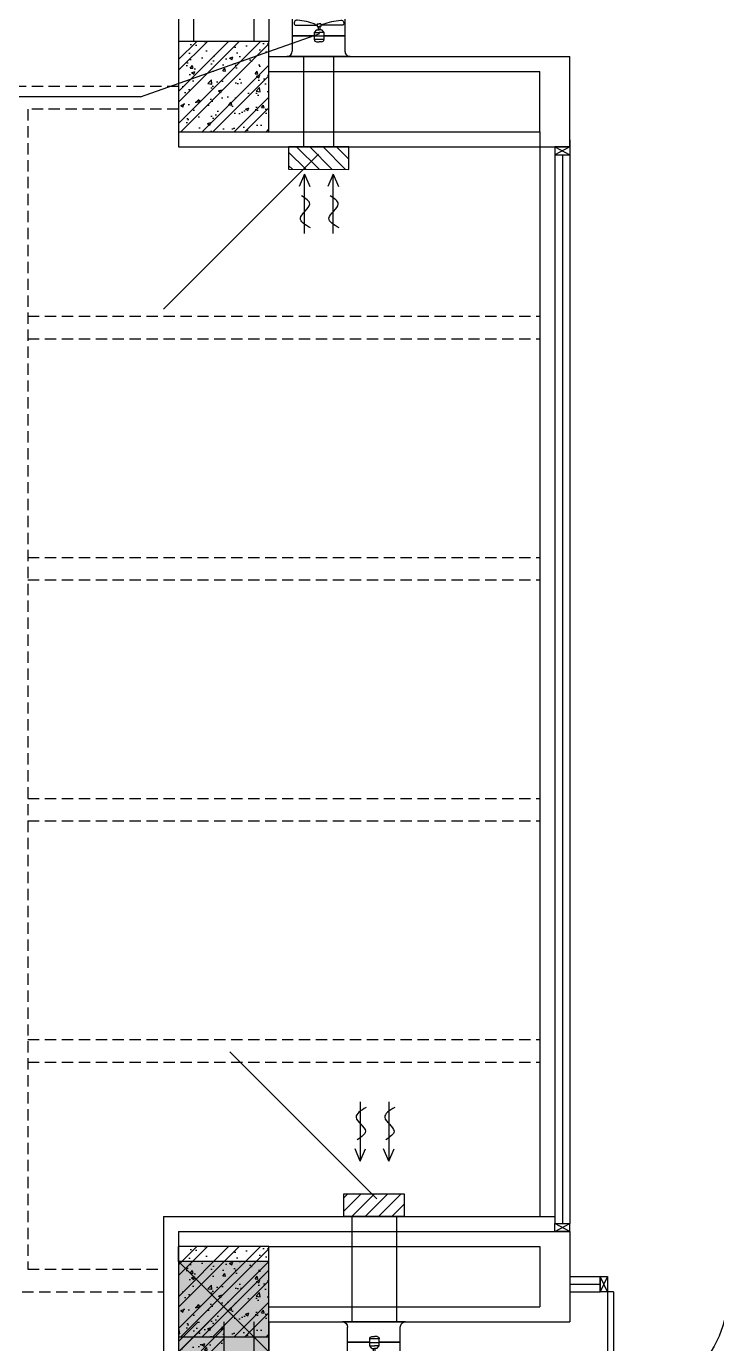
# Model space of a CAD drawing. Header units: metres. Extents: x 352651 to 1421851, y -87441 to -24441.
# Drawn here: x 1262372 to 1266957, y -57281 to -48536 of the extents above; entities that cross this region are included whole.
import ezdxf

# ---------------------------------------------------------------- set-up
doc = ezdxf.new("R2010")
doc.units = ezdxf.units.M
doc.header["$LTSCALE"] = 300
doc.header["$MEASUREMENT"] = 0
doc.linetypes.add('DASHED2', pattern=[0.375, 0.25, -0.125])
for name, color, linetype in [('100', 2, 'CONTINUOUS'), ('CUA', 8, 'CONTINUOUS'), ('CUAGIO', 2, 'CONTINUOUS'), ('HATCH', 145, 'CONTINUOUS'), ('KHUAT', 8, 'DASHED2'), ('KT', 1, 'CONTINUOUS'), ('NOITHAT', 145, 'CONTINUOUS'), ('THAY', 9, 'CONTINUOUS'), ('TUONG', 7, 'CONTINUOUS'), ('vach', 6, 'CONTINUOUS')]:
    doc.layers.add(name, color=color, linetype=linetype)

# ---------------------------------------------------------------- blocks, each defined once
blk = doc.blocks.new('COT600')
at = {"layer": 'vach'}
blk.add_hatch(color=256, dxfattribs=at).paths.add_polyline_path([(-300, -300), (300, -300), (300, 300), (-300, 300)])
for p, q in [((-300, -300), (300, 300)), ((-300, 300), (300, -300))]:
    blk.add_line(p, q, dxfattribs=at)
blk.add_lwpolyline([(-300, -300), (300, -300), (300, 300), (-300, 300)], close=True, dxfattribs=at)
blk = doc.blocks.new('c900')
at = {"layer": 'CUA', "ltscale": 0.2}
for p, q in [((22.3, 811.5), (22.3, 756.6)), ((50, 100), (50, 860)), ((90, 860), (50, 860)), ((90, 100), (90, 860)), ((117.7, 811.5), (117.7, 756.6)), ((46.9, 785.3), (-2.3, 785.3)), ((16.3, 769.1), (16.3, 719.8)), ((16.3, 719.8), (28.2, 719.8)), ((28.2, 769.1), (28.2, 719.8)), ((93.1, 785.3), (142.3, 785.3)), ((111.8, 769.1), (111.8, 719.8)), ((123.7, 719.8), (111.8, 719.8)), ((123.7, 769.1), (123.7, 719.8)), ((50, 100), (0, 0)), ((50, 0), (0, 100)), ((50, 0), (50, 100)), ((90, 100), (50, 100)), ((850, 0), (850, 100)), ((850, 0), (900, 100)), ((850, 100), (900, 0)), ((50, 0), (50, 0)), ((850, 0), (850, 0))]:
    blk.add_line(p, q, dxfattribs=at)
for points in [[(50, 100), (0, 100), (0, 0), (50, 0)], [(850, 100), (900, 100), (900, 0), (850, 0)]]:
    blk.add_lwpolyline(points, close=True, dxfattribs=at)
for centre in [(22.3, 785.3), (117.7, 785.3)]:
    blk.add_circle(centre, 17.3, dxfattribs=at)
blk.add_arc((90, 100), 760, 0, 90, dxfattribs=at)
blk = doc.blocks.new('Quat thong gio 2')
at = {"layer": 'CUAGIO', "color": 2}
for p, q in [((604438.8, -54339.3), (604438.8, -54304.3)), ((604710.8, -54304.3), (604710.8, -54724.3)), ((604710.8, -54304.3), (604710.8, -54304.3)), ((604438.8, -54689.3), (604438.8, -54339.3)), ((604438.8, -54339.3), (604675.8, -54339.3)), ((604503.8, -54351.8), (604503.8, -54498.8)), ((604573.5, -54339.3), (604573.5, -54478.5)), ((604576, -54339.3), (604576, -54478.5)), ((604534.7, -54494.4), (604551.2, -54479.1)), ((604551.2, -54479.1), (604551.2, -54511)), ((604551.2, -54479.1), (604597.9, -54479.1)), ((604574.8, -54542.8), (604574.8, -54479.1)), ((604597.9, -54479.1), (604597.9, -54542.8)), ((604493.1, -54498.8), (604493.1, -54511)), ((604493.1, -54498.8), (604511.6, -54498.8)), ((604493.1, -54523.2), (604493.1, -54511)), ((604493.1, -54523.2), (604511.6, -54523.2)), ((604503.8, -54485.7), (604497.1, -54485.7)), ((604503.8, -54536.3), (604497.1, -54536.3)), ((604500.1, -54485.7), (604500.1, -54498.8)), ((604500.1, -54536.3), (604500.1, -54523.2)), ((604503.8, -54670.2), (604503.8, -54523.2)), ((604511.6, -54498.8), (604511.6, -54511)), ((604511.6, -54505.6), (604534.7, -54505.6)), ((604511.6, -54523.2), (604511.6, -54511)), ((604511.6, -54516.4), (604534.7, -54516.4)), ((604534.7, -54494.4), (604534.7, -54511)), ((604534.7, -54527.6), (604534.7, -54511)), ((604534.7, -54527.6), (604551.2, -54542.8)), ((604551.2, -54542.8), (604551.2, -54511)), ((604551.2, -54542.8), (604597.9, -54542.8)), ((604573.5, -54543.5), (604573.5, -54689.3)), ((604576, -54543.5), (604576, -54689.3)), ((604612.9, -54494.1), (604612.9, -54511)), ((604612.9, -54527.8), (604612.9, -54511)), ((604438.8, -54689.3), (604675.8, -54689.3)), ((604438.8, -54689.3), (604438.8, -54724.3)), ((604710.8, -54724.3), (604710.8, -54724.3))]:
    blk.add_line(p, q, dxfattribs=at)
at = {"layer": 'CUAGIO', "color": 2, "const_width": 1}
for points in [[(604438.8, -54304.3), (604438.8, -54339.3)], [(604438.8, -54724.3), (604438.8, -54689.3)]]:
    blk.add_lwpolyline(points, dxfattribs=at)
for points in [[(604710.8, -54304.3), (604710.8, -54304.3, -0.414214), (604675.8, -54339.3), (604438.8, -54339.3)], [(604710.8, -54724.3), (604710.8, -54724.3, 0.414214), (604675.8, -54689.3), (604438.8, -54689.3)]]:
    blk.add_lwpolyline(points, format="xyb", dxfattribs=at)
at = {"layer": 'CUAGIO', "color": 2}
for points in [[(604497.1, -54485.7, -0.067078), (604469.4, -54367, -0.673836), (604503.8, -54351.8)], [(604497.1, -54536.3, 0.067078), (604469.4, -54655, 0.673836), (604503.8, -54670.2)]]:
    blk.add_lwpolyline(points, format="xyb", dxfattribs=at)
for centre, radius, start, end in [((604675.8, -54304.3), 35, 270, 0), ((604574.8, -54477.6), 1.5, 213.55731, 326.44269), ((604597.9, -54494.1), 15, 0, 90), ((604574.8, -54544.3), 1.5, 33.55731, 146.44269), ((604597.9, -54527.8), 15, 270, 0), ((604675.8, -54724.3), 35, 0, 90)]:
    blk.add_arc(centre, radius, start, end, dxfattribs=at)

msp = doc.modelspace()

# ---------------------------------------------------------------- hatches: boundary and pattern name
at = {"layer": 'CUAGIO'}
h = msp.add_hatch(dxfattribs=at)
h.set_pattern_fill('ANSI31', color=2, scale=500, style=0)
h.set_pattern_definition([(314.962716, (534236.72, -42296.464), (-44.222923, -44.165406), [])])
h.paths.add_polyline_path([(1264113.4, -49485.2), (1264513.4, -49485.5), (1264513.5, -49335.5), (1264113.5, -49335.2)])
h = msp.add_hatch(dxfattribs=at)
h.set_pattern_fill('ANSI31', color=2, scale=500, style=0)
h.set_pattern_definition([(45, (534600, -63000), (-44.194174, 44.194174), [])])
h.paths.add_polyline_path([(1264481.2, -56286.2), (1264881.2, -56286.2), (1264881.2, -56436.2), (1264481.2, -56436.2)])
at = {"layer": 'HATCH', "linetype": 'Continuous'}
h = msp.add_hatch(dxfattribs=at)
h.set_pattern_fill('ANSI32', color=256, scale=400, style=0)
h.set_pattern_definition([(45, (805450.65, -347827.19), (-106.066017, 106.066017), []), (45, (805521.36, -347827.19), (-106.066017, 106.066017), [])])
h.paths.add_polyline_path([(1263683.2, -57136.2), (1263383.2, -57136.2), (1263383.2, -58689.1), (1263683.2, -58689.1)])
h.paths.add_polyline_path([(1263683.2, -58689.1), (1263383.2, -58689.1), (1263383.2, -59436.2), (1263683.2, -59436.2)])
h.paths.add_polyline_path([(1263683.2, -59436.2), (1263383.2, -59436.2), (1263383.2, -60636.2), (1263683.2, -60636.2)])
h = msp.add_hatch(dxfattribs=at)
h.set_pattern_fill('AR-CONC,_O', color=256, scale=30)
h.set_pattern_definition([(50, (805450.65, -347827.19), (215.178055, -18.82564), [22.5, -247.5]), (355, (805450.65, -347827.19), (-41.6254, 225.65764), [18, -198]), (100.4514, (805468.59, -347828.75), (173.552815, 206.83186), [19.12206, -210.34263]), (46.1842, (805450.65, -347767.19), (320.17231, -49.6557), [33.75, -371.25]), (96.6356, (805477.33, -347771.32), (280.39881, 292.23536), [28.68309, -315.5139]), (351.1842, (805450.65, -347767.2), (280.39858, 292.23558), [27, -297]), (21, (805480.65, -347782.19), (179.072116, -120.78567), [22.5, -247.5]), (326, (805480.65, -347782.19), (72.9946, 217.54501), [18, -198]), (71.4514, (805495.58, -347792.25), (252.06679, 96.75915), [19.12206, -210.34263]), (37.5, (805450.65, -347827.19), (3.647957, 99.868156), [0, -195.6, 0, -201, 0, -198.75]), (7.5, (805450.65, -347827.19), (78.920861, 118.323514), [0, -114.6, 0, -191.1, 0, -75.75]), (327.5, (805383.75, -347827.19), (160.146731, -6.766462), [0, -75, 0, -234, 0, -310.5]), (317.5, (805353.75, -347827.19), (174.95585, 30.031495), [0, -97.5, 0, -155.4, 0, -220.5])])
h.paths.add_polyline_path([(1263683.2, -57136.2), (1263383.2, -57136.2), (1263383.2, -57660.6, -0.572452), (1263427.8, -57686.8, -0.572452), (1263383.2, -57713), (1263383.2, -58689.1), (1263683.2, -58689.1)])
h.paths.add_polyline_path([(1263683.2, -58689.1), (1263383.2, -58689.1), (1263383.2, -59436.2), (1263683.2, -59436.2)])
h.paths.add_polyline_path([(1263683.2, -59436.2), (1263383.2, -59436.2), (1263383.2, -60636.2), (1263683.2, -60636.2)])
at = {"layer": 'NOITHAT', "linetype": 'Continuous'}
h = msp.add_hatch(dxfattribs=at)
h.set_pattern_fill('ANSI32,_O', color=256, scale=400)
h.set_pattern_definition([(45, (893785.78, -361927.19), (-106.066017, 106.066017), []), (45, (893856.5, -361927.19), (-106.066017, 106.066017), [])])
h.paths.add_polyline_path([(1263683.2, -49036.2), (1263683.2, -48636.2), (1263383.2, -48636.2), (1263383.2, -49036.2)])
h.paths.add_polyline_path([(1263983.2, -49036.2), (1263983.2, -48636.2), (1263683.2, -48636.2), (1263683.2, -49036.2)])
h.paths.add_polyline_path([(1263683.2, -49036.2), (1263683.2, -49236.2), (1263983.2, -49236.2), (1263983.2, -49036.2)])
h.paths.add_polyline_path([(1263683.2, -49236.2), (1263683.2, -49036.2), (1263383.2, -49036.2), (1263383.2, -49236.2)])
h = msp.add_hatch(dxfattribs=at)
h.set_pattern_fill('AR-CONC,_O', color=256, scale=30)
h.set_pattern_definition([(50, (893785.78, -361927.19), (215.178055, -18.82564), [22.5, -247.5]), (355, (893785.78, -361927.19), (-41.6254, 225.65764), [18, -198]), (100.4514, (893803.71, -361928.75), (173.552815, 206.83186), [19.12206, -210.34263]), (46.1842, (893785.78, -361867.19), (320.17231, -49.6557), [33.75, -371.25]), (96.6356, (893812.46, -361871.32), (280.39881, 292.23536), [28.68309, -315.5139]), (351.1842, (893785.78, -361867.2), (280.39858, 292.23558), [27, -297]), (21, (893815.78, -361882.19), (179.072116, -120.78567), [22.5, -247.5]), (326, (893815.78, -361882.19), (72.9946, 217.54501), [18, -198]), (71.4514, (893830.7, -361892.25), (252.06679, 96.75915), [19.12206, -210.34263]), (37.5, (893785.78, -361927.19), (3.647957, 99.868156), [0, -195.6, 0, -201, 0, -198.75]), (7.5, (893785.78, -361927.19), (78.920861, 118.323514), [0, -114.6, 0, -191.1, 0, -75.75]), (327.5, (893718.88, -361927.19), (160.146731, -6.766462), [0, -75, 0, -234, 0, -310.5]), (317.5, (893688.88, -361927.19), (174.95585, 30.031495), [0, -97.5, 0, -155.4, 0, -220.5])])
h.paths.add_polyline_path([(1263683.2, -49036.2), (1263683.2, -48636.2), (1263383.2, -48636.2), (1263383.2, -49036.2)])
h.paths.add_polyline_path([(1263983.2, -49036.2), (1263983.2, -48636.2), (1263683.2, -48636.2), (1263683.2, -49036.2)])
h.paths.add_polyline_path([(1263683.2, -49036.2), (1263683.2, -49236.2), (1263983.2, -49236.2), (1263983.2, -49036.2)])
h.paths.add_polyline_path([(1263683.2, -49236.2), (1263683.2, -49036.2), (1263383.2, -49036.2), (1263383.2, -49236.2)])
h = msp.add_hatch(dxfattribs=at)
h.set_pattern_fill('ANSI32,_O', color=256, scale=400)
h.set_pattern_definition([(45, (893785.78, -369927.19), (-106.066017, 106.066017), []), (45, (893856.5, -369927.19), (-106.066017, 106.066017), [])])
h.paths.add_polyline_path([(1263683.2, -57036.2), (1263683.2, -56636.2), (1263383.2, -56636.2), (1263383.2, -57036.2)])
h.paths.add_polyline_path([(1263983.2, -57036.2), (1263983.2, -56636.2), (1263683.2, -56636.2), (1263683.2, -57036.2)])
h.paths.add_polyline_path([(1263683.2, -57036.2), (1263683.2, -57236.2), (1263983.2, -57236.2), (1263983.2, -57036.2)])
h.paths.add_polyline_path([(1263683.2, -57236.2), (1263683.2, -57036.2), (1263383.2, -57036.2), (1263383.2, -57236.2)])
h = msp.add_hatch(dxfattribs=at)
h.set_pattern_fill('AR-CONC,_O', color=256, scale=30)
h.set_pattern_definition([(50, (893785.78, -369927.19), (215.178055, -18.82564), [22.5, -247.5]), (355, (893785.78, -369927.19), (-41.6254, 225.65764), [18, -198]), (100.4514, (893803.71, -369928.75), (173.552815, 206.83186), [19.12206, -210.34263]), (46.1842, (893785.78, -369867.19), (320.17231, -49.6557), [33.75, -371.25]), (96.6356, (893812.46, -369871.32), (280.39881, 292.23536), [28.68309, -315.5139]), (351.1842, (893785.78, -369867.2), (280.39858, 292.23558), [27, -297]), (21, (893815.78, -369882.19), (179.072116, -120.78567), [22.5, -247.5]), (326, (893815.78, -369882.19), (72.9946, 217.54501), [18, -198]), (71.4514, (893830.7, -369892.25), (252.06679, 96.75915), [19.12206, -210.34263]), (37.5, (893785.78, -369927.19), (3.647957, 99.868156), [0, -195.6, 0, -201, 0, -198.75]), (7.5, (893785.78, -369927.19), (78.920861, 118.323514), [0, -114.6, 0, -191.1, 0, -75.75]), (327.5, (893718.88, -369927.19), (160.146731, -6.766462), [0, -75, 0, -234, 0, -310.5]), (317.5, (893688.88, -369927.19), (174.95585, 30.031495), [0, -97.5, 0, -155.4, 0, -220.5])])
h.paths.add_polyline_path([(1263683.2, -57036.2), (1263683.2, -56636.2), (1263383.2, -56636.2), (1263383.2, -57036.2)])
h.paths.add_polyline_path([(1263983.2, -57036.2), (1263983.2, -56636.2), (1263683.2, -56636.2), (1263683.2, -57036.2)])
h.paths.add_polyline_path([(1263683.2, -57036.2), (1263683.2, -57236.2), (1263983.2, -57236.2), (1263983.2, -57036.2)])
h.paths.add_polyline_path([(1263683.2, -57236.2), (1263683.2, -57036.2), (1263383.2, -57036.2), (1263383.2, -57236.2)])

# ---------------------------------------------------------------- linework, layer by layer
at = {"layer": '100', "color": 3}
for p, q in [((1263284.5, -50413.7), (1264312.7, -49385.5)), ((1263724.5, -55343.7), (1264700.4, -56319.6))]:
    msp.add_line(p, q, dxfattribs=at)
at = {"layer": 'CUA', "linetype": 'Continuous'}
for p, q in [((1265983.2, -49289), (1265983.2, -56483.4)), ((1265883.2, -49389), (1265883.2, -56483.4)), ((1265933.2, -49389), (1265933.2, -56483.4)), ((1265983.2, -56836.2), (1266183.2, -56836.2)), ((1265983.2, -56886.2), (1266183.2, -56886.2)), ((1265983.2, -56936.2), (1266183.2, -56936.2))]:
    msp.add_line(p, q, dxfattribs=at)
at = {"layer": 'CUA'}
for p, q in [((1265982.7, -49336.2), (1265883.2, -49336.2)), ((1265982.7, -49336.2), (1265883.2, -49389)), ((1265883.2, -49336.2), (1265982.7, -49389)), ((1265883.2, -49336.2), (1265883.2, -49389)), ((1265883.2, -49389), (1265982.7, -49389)), ((1265982.7, -49336.2), (1265982.7, -49389)), ((1265883.2, -56483.4), (1265982.7, -56483.4)), ((1265982.7, -56536.2), (1265883.2, -56483.4)), ((1265883.2, -56536.2), (1265982.7, -56483.4)), ((1265883.2, -56536.2), (1265883.2, -56483.4)), ((1265982.7, -56536.2), (1265982.7, -56483.4)), ((1265982.7, -56536.2), (1265883.2, -56536.2))]:
    msp.add_line(p, q, dxfattribs=at)
at = {"layer": 'CUAGIO', "color": 3}
for q in [(1264321.4, -48583.7), (1258290.9, -49004.4)]:
    msp.add_line((1263131.7, -49004.4), q, dxfattribs=at)
at = {"layer": 'CUAGIO', "color": 2}
for p, q in [((1264213.4, -48736.2), (1264213.4, -49336.2)), ((1264413.4, -48736.2), (1264413.4, -49336.2))]:
    msp.add_line(p, q, dxfattribs=at)
at = {"layer": 'CUAGIO', "color": 6, "ltscale": 100}
for p, q in [((1264220, -49517.4), (1264185.3, -49598.8)), ((1264220, -49912.4), (1264220, -49517.4)), ((1264220, -49517.4), (1264254.8, -49598.8)), ((1264410, -49517.4), (1264375.3, -49598.8)), ((1264410, -49912.4), (1264410, -49517.4)), ((1264410, -49517.4), (1264444.8, -49598.8)), ((1264590, -55675), (1264590, -56070)), ((1264780, -55675), (1264780, -56070)), ((1264590, -56070), (1264555.3, -55988.6)), ((1264590, -56070), (1264624.8, -55988.6)), ((1264780, -56070), (1264745.3, -55988.6)), ((1264780, -56070), (1264814.8, -55988.6))]:
    msp.add_line(p, q, dxfattribs=at)
at = {"layer": 'CUAGIO'}
for p, q in [((1264533.2, -56436.2), (1264533.2, -57136.2)), ((1264833.2, -57136.2), (1264833.2, -56436.2))]:
    msp.add_line(p, q, dxfattribs=at)
at = {"layer": 'CUAGIO', "color": 2}
for points in [[(1264113.4, -49485.2), (1264513.4, -49485.5), (1264513.5, -49335.5), (1264113.5, -49335.2)], [(1264481.2, -56286.2), (1264881.2, -56286.2), (1264881.2, -56436.2), (1264481.2, -56436.2)]]:
    msp.add_lwpolyline(points, close=True, dxfattribs=at)
at = {"layer": 'CUAGIO', "color": 9, "ltscale": 100}
for points in [[(1264260, -49874.4), (1264192.5, -49808.9), (1264254.5, -49716.4), (1264200.5, -49660.4)], [(1264450, -49874.4), (1264382.5, -49808.9), (1264444.5, -49716.4), (1264390.5, -49660.4)], [(1264630, -55713), (1264562.5, -55778.5), (1264624.5, -55871), (1264570.5, -55927)], [(1264820, -55713), (1264752.5, -55778.5), (1264814.5, -55871), (1264760.5, -55927)]]:
    msp.add_spline(points, degree=3, dxfattribs=at)
at = {"layer": 'HATCH'}
msp.add_line((1266183.2, -56836.2), (1266183.2, -56936.2), dxfattribs=at)
at = {"layer": 'KHUAT'}
for p, q in [((1263383.2, -48936.2), (1262233.2, -48936.2)), ((1263383.2, -49086.2), (1262383.2, -49086.2)), ((1262383.2, -49086.2), (1262383.2, -56786.2)), ((1262383.2, -50461.2), (1265783.2, -50461.2)), ((1262383.2, -50611.2), (1265783.2, -50611.2)), ((1262383.2, -52061.2), (1265783.2, -52061.2)), ((1262383.2, -52211.2), (1265783.2, -52211.2)), ((1262383.2, -53661.2), (1265783.2, -53661.2)), ((1262383.2, -53811.2), (1265783.2, -53811.2)), ((1262383.2, -55261.2), (1265783.2, -55261.2)), ((1262383.2, -55411.2), (1265783.2, -55411.2)), ((1262383.2, -56786.2), (1263283.2, -56786.2)), ((1262233.2, -56936.2), (1263283.2, -56936.2))]:
    msp.add_line(p, q, dxfattribs=at)
at = {"layer": 'KT', "ltscale": 1.5}
msp.add_lwpolyline([(1265983.2, -56836.2), (1265983.2, -56836.2)], dxfattribs=at)
at = {"layer": 'THAY'}
for p, q in [((1263383.2, -49136.2), (1263383.2, -49236.2)), ((1263383.2, -49136.2), (1263383.2, -49236.2)), ((1263283.2, -56436.2), (1265883.2, -56436.2)), ((1263283.2, -56436.2), (1263283.2, -69336.2)), ((1263383.2, -56736.2), (1263383.2, -56636.2)), ((1263383.2, -56736.2), (1263383.2, -56636.2))]:
    msp.add_line(p, q, dxfattribs=at)
at = {"layer": 'THAY', "linetype": 'Continuous'}
msp.add_line((1265783.2, -49236.2), (1265783.2, -56436.2), dxfattribs=at)
at = {"layer": 'TUONG'}
for p, q in [((1263383.2, -47936.2), (1263383.2, -49336.2)), ((1263983.2, -47936.2), (1263983.2, -48636.2)), ((1263483.2, -48136.2), (1263483.2, -48636.2)), ((1263883.2, -48136.2), (1263883.2, -48636.2)), ((1263983.2, -48736.2), (1265983.2, -48736.2)), ((1265983.2, -49336.2), (1265983.2, -48736.2)), ((1263983.2, -48836.2), (1265783.2, -48836.2)), ((1265783.2, -49236.2), (1265783.2, -48836.2)), ((1263983.2, -49236.2), (1265783.2, -49236.2)), ((1263383.2, -49336.2), (1265983.2, -49336.2)), ((1263383.2, -56536.2), (1265983.2, -56536.2)), ((1263383.2, -56536.2), (1263383.2, -60636.2)), ((1265983.2, -56536.2), (1265983.2, -57136.2)), ((1263983.2, -56636.2), (1265783.2, -56636.2)), ((1265783.2, -56636.2), (1265783.2, -57036.2)), ((1263983.2, -57036.2), (1265783.2, -57036.2)), ((1263383.2, -57136.2), (1263383.2, -60636.2)), ((1263683.2, -57136.2), (1263683.2, -60636.2)), ((1263883.2, -57136.2), (1263883.2, -60436.2)), ((1263983.2, -57136.2), (1263983.2, -60636.2)), ((1263983.2, -57136.2), (1265983.2, -57136.2))]:
    msp.add_line(p, q, dxfattribs=at)
at = {"layer": 'vach'}
for points in [[(1263383.2, -49236.2), (1263983.2, -49236.2), (1263983.2, -48636.2), (1263383.2, -48636.2)], [(1263383.2, -57236.2), (1263983.2, -57236.2), (1263983.2, -56636.2), (1263383.2, -56636.2)]]:
    msp.add_lwpolyline(points, close=True, dxfattribs=at)

# ---------------------------------------------------------------- block references
at = {"layer": 'CUAGIO', "color": 2, "rotation": 270}
msp.add_blockref('Quat thong gio 2', (1318827.7, 555974.6), dxfattribs=at)
at = {"layer": 'CUAGIO', "color": 2, "xscale": -1, "rotation": 270}
msp.add_blockref('Quat thong gio 2', (1319195.5, -661847), dxfattribs=at)
at = {"layer": 'HATCH', "xscale": -1, "rotation": 180}
msp.add_blockref('c900', (1266183.2, -56836.2), dxfattribs=at)
at = {"layer": 'THAY'}
msp.add_blockref('COT600', (1263683.2, -57036.2), dxfattribs=at)

doc.saveas('drawing.dxf')
